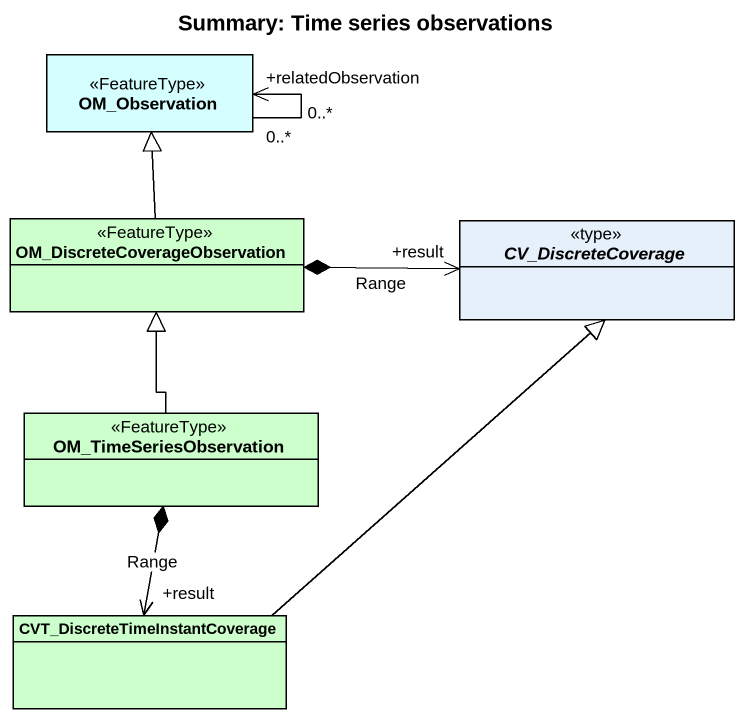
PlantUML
@startuml
title Summary: Time series observations
hide circle
hide empty members
class OM_Observation <<FeatureType>> #D5FFFF
class "OM_DiscreteCoverageObservation" as OM_DiscreteCoverageObservati <<FeatureType>> #CCFFCC
abstract class CV_DiscreteCoverage <<type>>
class OM_TimeSeriesObservation <<FeatureType>> #CCFFCC
class "CVT_DiscreteTimeInstantCoverage" as CVT_DiscreteTimeInstantCover #CCFFCC
OM_Observation "0..*" --> "+relatedObservation\n0..*" OM_Observation
OM_DiscreteCoverageObservati -up-|> OM_Observation
CV_DiscreteCoverage "+result" <-left-* OM_DiscreteCoverageObservati : Range
OM_TimeSeriesObservation -up-|> OM_DiscreteCoverageObservati
OM_TimeSeriesObservation *--> "+result" CVT_DiscreteTimeInstantCover : Range
CVT_DiscreteTimeInstantCover -up-|> CV_DiscreteCoverage
@enduml
